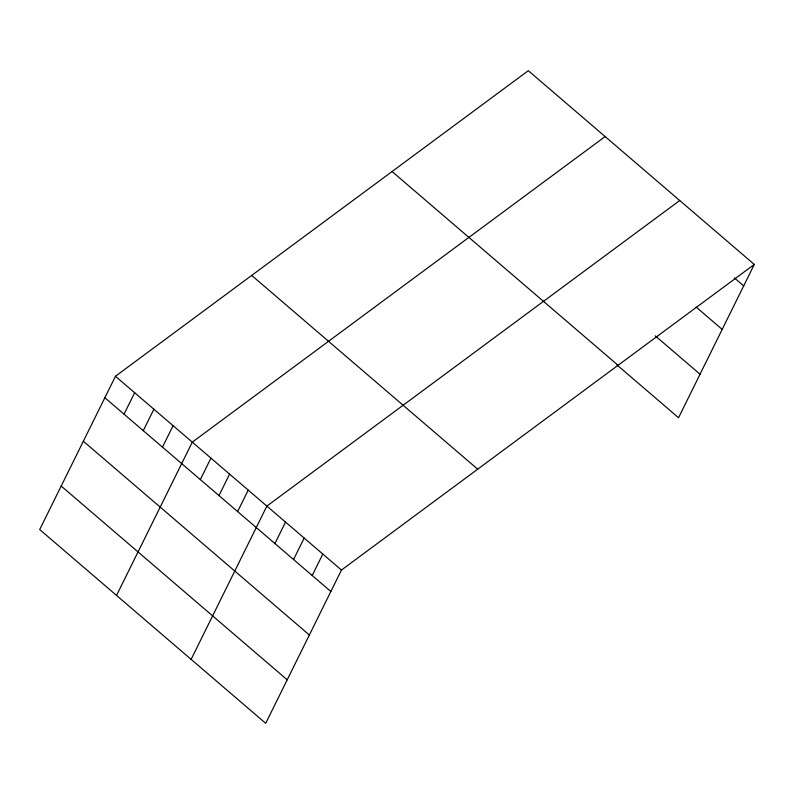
<?xml version="1.0" encoding="UTF-8"?>
<svg xmlns="http://www.w3.org/2000/svg" width="794" height="794" viewBox="0 0 794 794"><rect width="100%" height="100%" fill="white"/><g stroke="black" fill="none" stroke-linecap="round" stroke-linejoin="round"><path stroke-width="1.19" d="M115.458 376.267L39.7 529.548L265.702 723.314L341.46 570.042L754.3 264.452L528.298 70.686L115.458 376.267L341.46 570.042M124.062 414.19L134.662 392.742M143.267 430.666L153.877 409.208M162.482 447.131L173.082 425.683M116.539 595.431L192.297 442.149L605.137 136.568M200.336 479.586L210.936 458.138M218.985 495.575L229.585 474.127M237.624 511.564L248.234 490.106M191.116 659.377L266.873 506.096L679.724 200.505M274.923 543.533L285.522 522.085M293.562 559.522L304.162 538.064M312.211 575.511L322.811 554.053M754.3 264.452L678.542 417.733L617.017 364.982M734.371 277.91L743.7 285.909M696.09 307.03L722.193 329.411M655.298 335.862L700.05 374.232M392.057 171.524L618.06 365.3M251.698 275.429L477.69 469.194M104.848 397.725L330.85 591.49M83.35 441.226L309.352 634.992M61.198 486.047L287.2 679.813"/></g></svg>
